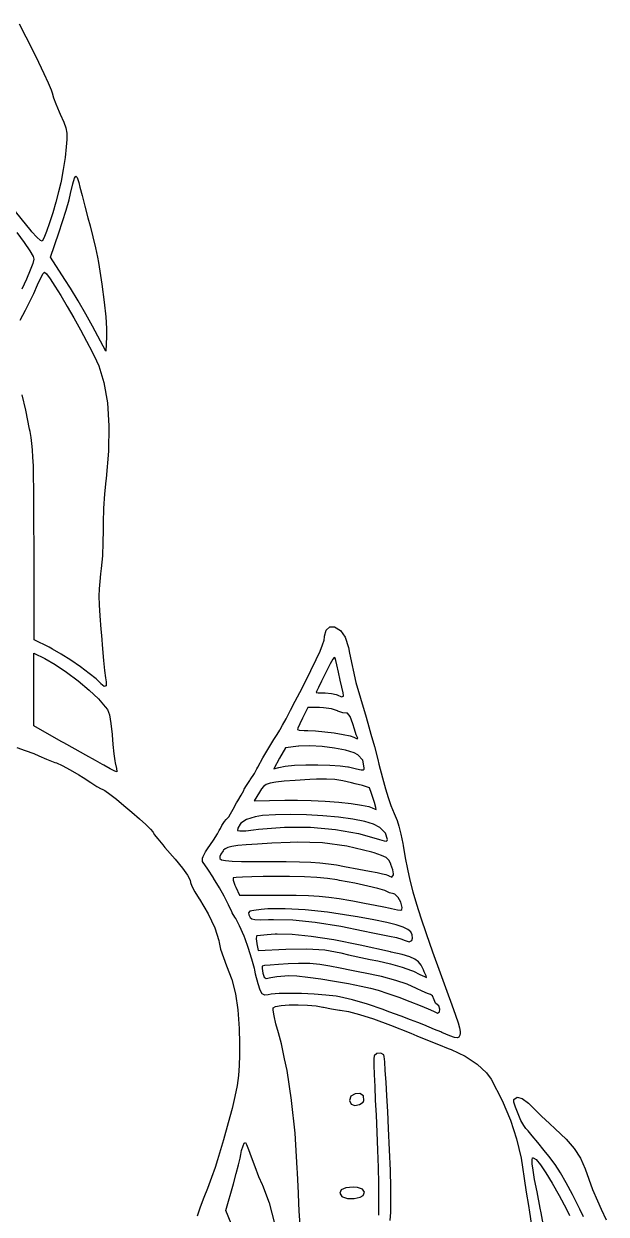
# Model space of a CAD drawing. Header units: inches. Extents: x -2.16 to 7.19, y -6.87 to -1.22.
# Drawn here: x -0.14 to 0.556, y -3.416 to -1.995 of the extents above; entities that cross this region are included whole.
import ezdxf

# ---------------------------------------------------------------- set-up
doc = ezdxf.new("R2010")
doc.units = ezdxf.units.IN
doc.header["$MEASUREMENT"] = 0
doc.layers.add('Front', color=13, linetype='CONTINUOUS', true_color=0xc83434)

msp = doc.modelspace()

# ---------------------------------------------------------------- linework, layer by layer
at = {"layer": 'Front', "linetype": 'CONTINUOUS'}
for p, q in [((-0.145, -1.9952), (-0.137, -2.0108)), ((-0.137, -2.0108), (-0.1293, -2.0263)), ((-0.1293, -2.0263), (-0.122, -2.0411)), ((-0.122, -2.0411), (-0.1157, -2.0544)), ((-0.1157, -2.0544), (-0.1105, -2.0655)), ((-0.1105, -2.0655), (-0.107, -2.0738)), ((-0.107, -2.0738), (-0.1053, -2.0786)), ((-0.1053, -2.0786), (-0.1052, -2.0791)), ((-0.1052, -2.0791), (-0.1042, -2.0835)), ((-0.1042, -2.0835), (-0.1015, -2.0909)), ((-0.1015, -2.0909), (-0.0975, -2.1001)), ((-0.0975, -2.1001), (-0.0962, -2.1029)), ((-0.0962, -2.1029), (-0.0918, -2.1125)), ((-0.0918, -2.1125), (-0.0892, -2.1195)), ((-0.0892, -2.1195), (-0.0881, -2.1258)), ((-0.0881, -2.1258), (-0.0882, -2.1334)), ((-0.0889, -2.1422), (-0.0903, -2.1547)), ((-0.0882, -2.1334), (-0.0889, -2.1422)), ((-0.0903, -2.1547), (-0.0926, -2.1692)), ((-0.0926, -2.1692), (-0.0951, -2.183)), ((-0.0955, -2.1851), (-0.0981, -2.1959)), ((-0.0951, -2.183), (-0.0955, -2.1851)), ((-0.0837, -2.1979), (-0.0811, -2.1863)), ((-0.0811, -2.1863), (-0.0792, -2.1794)), ((-0.0792, -2.1794), (-0.0775, -2.177)), ((-0.0775, -2.177), (-0.0759, -2.1788)), ((-0.0759, -2.1788), (-0.074, -2.1848)), ((-0.074, -2.1848), (-0.0725, -2.1903)), ((-0.0981, -2.1959), (-0.1014, -2.2082)), ((-0.0856, -2.2054), (-0.0837, -2.1979)), ((-0.0725, -2.1903), (-0.07, -2.2001)), ((-0.07, -2.2001), (-0.0666, -2.2129)), ((-0.1309, -2.2422), (-0.1547, -2.2127)), ((-0.1014, -2.2082), (-0.1051, -2.2208)), ((-0.089, -2.2176), (-0.0856, -2.2054)), ((-0.0666, -2.2129), (-0.0629, -2.2268)), ((-0.1051, -2.2208), (-0.1089, -2.2329)), ((-0.0976, -2.2446), (-0.0932, -2.2313)), ((-0.0932, -2.2313), (-0.089, -2.2176)), ((-0.0629, -2.2268), (-0.0603, -2.2365)), ((-0.1478, -2.2445), (-0.139, -2.2564)), ((-0.1299, -2.2434), (-0.1309, -2.2422)), ((-0.1242, -2.2498), (-0.1299, -2.2434)), ((-0.1125, -2.2432), (-0.1155, -2.2509)), ((-0.1089, -2.2329), (-0.1125, -2.2432)), ((-0.1077, -2.2738), (-0.0976, -2.2446)), ((-0.0603, -2.2365), (-0.057, -2.2496)), ((-0.139, -2.2564), (-0.1325, -2.2661)), ((-0.1198, -2.2539), (-0.1242, -2.2498)), ((-0.1175, -2.2547), (-0.1198, -2.2539)), ((-0.1155, -2.2509), (-0.1175, -2.2547)), ((-0.1175, -2.2547), (-0.1175, -2.2547)), ((-0.057, -2.2496), (-0.0539, -2.2627)), ((-0.1325, -2.2661), (-0.1286, -2.273)), ((-0.1286, -2.273), (-0.1277, -2.276)), ((-0.0905, -2.3003), (-0.1077, -2.2738)), ((-0.0539, -2.2627), (-0.0514, -2.2739)), ((-0.0514, -2.2739), (-0.0503, -2.2803)), ((-0.1288, -2.2812), (-0.1319, -2.2894)), ((-0.1277, -2.276), (-0.1288, -2.2812)), ((-0.0503, -2.2803), (-0.0464, -2.3062)), ((-0.1364, -2.3), (-0.1419, -2.3119)), ((-0.1319, -2.2894), (-0.1364, -2.3)), ((-0.1232, -2.3069), (-0.1192, -2.2986)), ((-0.1192, -2.2986), (-0.1163, -2.2932)), ((-0.1163, -2.2932), (-0.115, -2.2915)), ((-0.115, -2.2915), (-0.1126, -2.2936)), ((-0.1126, -2.2936), (-0.1083, -2.2995)), ((-0.1083, -2.2995), (-0.1025, -2.3084)), ((-0.084, -2.3106), (-0.0905, -2.3003)), ((-0.1278, -2.3172), (-0.1232, -2.3069)), ((-0.1025, -2.3084), (-0.0955, -2.3196)), ((-0.0747, -2.326), (-0.084, -2.3106)), ((-0.0464, -2.3062), (-0.0435, -2.3276)), ((-0.1374, -2.3372), (-0.1311, -2.3245)), ((-0.1311, -2.3245), (-0.1278, -2.3172)), ((-0.0955, -2.3196), (-0.0879, -2.3325)), ((-0.0654, -2.3419), (-0.0747, -2.326)), ((-0.0435, -2.3276), (-0.0417, -2.345)), ((-0.1438, -2.349), (-0.1374, -2.3372)), ((-0.0879, -2.3325), (-0.0799, -2.3463)), ((-0.0574, -2.3563), (-0.0654, -2.3419)), ((-0.0417, -2.345), (-0.0408, -2.3588)), ((-0.0799, -2.3463), (-0.072, -2.3605)), ((-0.0415, -2.3859), (-0.0574, -2.3563)), ((-0.0408, -2.3588), (-0.0408, -2.3688)), ((-0.072, -2.3605), (-0.0645, -2.3742)), ((-0.0408, -2.3688), (-0.0415, -2.3859)), ((-0.0645, -2.3742), (-0.058, -2.3869)), ((-0.058, -2.3869), (-0.0527, -2.3977)), ((-0.0527, -2.3977), (-0.0501, -2.4035)), ((-0.0501, -2.4035), (-0.0438, -2.4236)), ((-0.0438, -2.4236), (-0.0397, -2.4475)), ((-0.1371, -2.4565), (-0.1414, -2.4381)), ((-0.1327, -2.479), (-0.1371, -2.4565)), ((-0.0397, -2.4475), (-0.0379, -2.475)), ((-0.1322, -2.482), (-0.1327, -2.479)), ((-0.131, -2.4891), (-0.1322, -2.482)), ((-0.0379, -2.475), (-0.0383, -2.5053)), ((-0.13, -2.4962), (-0.131, -2.4891)), ((-0.1293, -2.5038), (-0.13, -2.4962)), ((-0.1287, -2.5126), (-0.1293, -2.5038)), ((-0.1282, -2.523), (-0.1287, -2.5126)), ((-0.0383, -2.5053), (-0.0412, -2.5381)), ((-0.1279, -2.5356), (-0.1282, -2.523)), ((-0.1277, -2.5509), (-0.1279, -2.5356)), ((-0.0415, -2.5409), (-0.0431, -2.5565)), ((-0.0412, -2.5381), (-0.0415, -2.5409)), ((-0.1275, -2.5696), (-0.1277, -2.5509)), ((-0.0431, -2.5565), (-0.0442, -2.5739)), ((-0.1275, -2.5922), (-0.1275, -2.5696)), ((-0.0442, -2.5739), (-0.0448, -2.5905)), ((-0.1274, -2.6192), (-0.1275, -2.5922)), ((-0.0448, -2.5996), (-0.045, -2.6143)), ((-0.0448, -2.5905), (-0.0448, -2.5996)), ((-0.045, -2.6143), (-0.0457, -2.6304)), ((-0.1274, -2.7306), (-0.1274, -2.6192)), ((-0.0457, -2.6304), (-0.047, -2.6454)), ((-0.0478, -2.6519), (-0.0489, -2.6611)), ((-0.047, -2.6454), (-0.0478, -2.6519)), ((-0.0496, -2.6696), (-0.0498, -2.6785)), ((-0.0489, -2.6611), (-0.0496, -2.6696)), ((-0.0498, -2.6785), (-0.0496, -2.6889)), ((-0.0496, -2.6889), (-0.0488, -2.7018)), ((-0.0488, -2.7018), (-0.0476, -2.7181)), ((-0.0476, -2.7181), (-0.0469, -2.7256)), ((-0.0469, -2.7256), (-0.0456, -2.7412)), ((0.2191, -2.731), (0.2197, -2.7269)), ((0.2197, -2.7269), (0.2198, -2.7264)), ((0.2198, -2.7264), (0.2215, -2.7193)), ((0.2215, -2.7193), (0.2259, -2.7153)), ((0.2259, -2.7153), (0.2317, -2.7151)), ((0.2317, -2.7151), (0.2389, -2.7194)), ((0.2389, -2.7194), (0.2443, -2.7275)), ((0.2443, -2.7275), (0.2483, -2.7397)), ((-0.1094, -2.7395), (-0.1274, -2.7306)), ((-0.1053, -2.7417), (-0.1094, -2.7395)), ((-0.095, -2.7477), (-0.1053, -2.7417)), ((-0.0456, -2.7412), (-0.0442, -2.7554)), ((0.2144, -2.7442), (0.2174, -2.7366)), ((0.2174, -2.7366), (0.2191, -2.731)), ((0.2483, -2.7397), (0.2497, -2.7465)), ((-0.1277, -2.79), (-0.1277, -2.7465)), ((-0.1277, -2.7465), (-0.1146, -2.753)), ((-0.1146, -2.753), (-0.1022, -2.7601)), ((-0.0836, -2.7551), (-0.095, -2.7477)), ((-0.072, -2.763), (-0.0836, -2.7551)), ((-0.0442, -2.7554), (-0.043, -2.7672)), ((0.2035, -2.7673), (0.2098, -2.7543)), ((0.2098, -2.7543), (0.2144, -2.7442)), ((0.2295, -2.7539), (0.2264, -2.7595)), ((0.2314, -2.7517), (0.2295, -2.7539)), ((0.2325, -2.7524), (0.2314, -2.7517)), ((0.2334, -2.7554), (0.2325, -2.7524)), ((0.2344, -2.7606), (0.2334, -2.7554)), ((0.2497, -2.7465), (0.2572, -2.7815)), ((-0.1022, -2.7601), (-0.0885, -2.7693)), ((-0.0885, -2.7693), (-0.0747, -2.7798)), ((-0.0616, -2.7707), (-0.072, -2.763)), ((-0.0532, -2.7774), (-0.0616, -2.7707)), ((-0.043, -2.7672), (-0.042, -2.776)), ((0.1952, -2.7837), (0.2035, -2.7673)), ((0.2208, -2.7704), (0.2162, -2.7799)), ((0.2216, -2.7689), (0.2208, -2.7704)), ((0.2264, -2.7595), (0.2216, -2.7689)), ((0.2363, -2.7694), (0.2344, -2.7606)), ((0.2385, -2.779), (0.2363, -2.7694)), ((-0.0747, -2.7798), (-0.0617, -2.7907)), ((-0.0481, -2.7824), (-0.0532, -2.7774)), ((-0.0475, -2.783), (-0.0481, -2.7824)), ((-0.0435, -2.7862), (-0.0475, -2.783)), ((-0.041, -2.7855), (-0.0435, -2.7862)), ((-0.042, -2.776), (-0.0413, -2.7807)), ((-0.0413, -2.7807), (-0.0412, -2.7809)), ((-0.0412, -2.7809), (-0.041, -2.7855)), ((0.1902, -2.7934), (0.1952, -2.7837)), ((0.2162, -2.7799), (0.2125, -2.7875)), ((0.2404, -2.7873), (0.2385, -2.779)), ((0.2572, -2.7815), (0.2681, -2.8192)), ((-0.1277, -2.8335), (-0.1277, -2.79)), ((-0.0617, -2.7907), (-0.0505, -2.8012)), ((0.1847, -2.804), (0.1902, -2.7934)), ((0.2102, -2.7923), (0.2098, -2.7934)), ((0.2098, -2.7934), (0.212, -2.7938)), ((0.2125, -2.7875), (0.2102, -2.7923)), ((0.212, -2.7938), (0.2176, -2.7941)), ((0.2176, -2.7941), (0.2204, -2.7941)), ((0.2204, -2.7941), (0.2279, -2.7947)), ((0.2279, -2.7947), (0.2337, -2.796)), ((0.2337, -2.796), (0.2348, -2.7965)), ((0.2348, -2.7965), (0.2398, -2.7989)), ((0.2398, -2.7989), (0.2422, -2.7978)), ((0.2418, -2.7939), (0.2404, -2.7873)), ((0.2423, -2.7972), (0.2418, -2.7939)), ((0.2422, -2.7978), (0.2423, -2.7972)), ((-0.0505, -2.8012), (-0.0422, -2.8105)), ((-0.0422, -2.8105), (-0.0397, -2.814)), ((-0.0397, -2.814), (-0.0374, -2.8202)), ((0.1792, -2.8147), (0.1847, -2.804)), ((0.1998, -2.8115), (0.1935, -2.824)), ((0.2137, -2.8115), (0.1998, -2.8115)), ((0.2186, -2.8118), (0.2137, -2.8115)), ((0.228, -2.8132), (0.2186, -2.8118)), ((0.2351, -2.8155), (0.228, -2.8132)), ((-0.0374, -2.8202), (-0.0355, -2.8305)), ((0.1696, -2.8326), (0.1738, -2.825)), ((0.1738, -2.825), (0.1792, -2.8147)), ((0.1935, -2.824), (0.1901, -2.831)), ((0.2356, -2.8157), (0.2351, -2.8155)), ((0.2417, -2.8179), (0.2356, -2.8157)), ((0.2459, -2.8182), (0.2417, -2.8179)), ((0.2473, -2.8183), (0.2459, -2.8182)), ((0.2502, -2.8222), (0.2473, -2.8183)), ((0.2536, -2.8311), (0.2502, -2.8222)), ((0.2681, -2.8192), (0.2685, -2.8203)), ((0.2685, -2.8203), (0.2714, -2.83)), ((-0.095, -2.8519), (-0.1277, -2.8335)), ((-0.0355, -2.8305), (-0.0342, -2.8438)), ((0.163, -2.8438), (0.1662, -2.8385)), ((0.1662, -2.8385), (0.1667, -2.8377)), ((0.1667, -2.8377), (0.1696, -2.8326)), ((0.1878, -2.8361), (0.1873, -2.8377)), ((0.1873, -2.8377), (0.1895, -2.8385)), ((0.1901, -2.831), (0.1878, -2.8361)), ((0.1895, -2.8385), (0.1952, -2.839)), ((0.1952, -2.839), (0.1996, -2.839)), ((0.1996, -2.839), (0.2089, -2.8394)), ((0.2089, -2.8394), (0.2199, -2.8404)), ((0.2199, -2.8404), (0.2314, -2.8418)), ((0.2314, -2.8418), (0.242, -2.8435)), ((0.2556, -2.8375), (0.2536, -2.8311)), ((0.2577, -2.8439), (0.2556, -2.8375)), ((0.2714, -2.83), (0.2752, -2.8431)), ((-0.0918, -2.8537), (-0.095, -2.8519)), ((-0.0784, -2.8612), (-0.0918, -2.8537)), ((-0.0342, -2.8438), (-0.0342, -2.844)), ((-0.0342, -2.844), (-0.0332, -2.8558)), ((-0.0332, -2.8558), (-0.032, -2.8668)), ((0.153, -2.8596), (0.1593, -2.8495)), ((0.1593, -2.8495), (0.163, -2.8438)), ((0.1593, -2.8495), (0.1593, -2.8495)), ((0.242, -2.8435), (0.2503, -2.8452)), ((0.2503, -2.8452), (0.2547, -2.8467)), ((0.2547, -2.8467), (0.2588, -2.8488)), ((0.259, -2.8472), (0.2577, -2.8439)), ((0.2588, -2.8488), (0.2594, -2.8481)), ((0.2594, -2.8481), (0.259, -2.8472)), ((0.2752, -2.8431), (0.2793, -2.8582)), ((-0.1481, -2.8591), (-0.1378, -2.8627)), ((-0.1378, -2.8627), (-0.1278, -2.8665)), ((-0.1278, -2.8665), (-0.1218, -2.8691)), ((-0.1218, -2.8691), (-0.1124, -2.8732)), ((-0.0654, -2.8685), (-0.0784, -2.8612)), ((-0.054, -2.8749), (-0.0654, -2.8685)), ((-0.032, -2.8668), (-0.0307, -2.8753)), ((0.1461, -2.8716), (0.153, -2.8596)), ((0.1729, -2.8594), (0.1659, -2.8721)), ((0.1886, -2.8577), (0.1729, -2.8594)), ((0.1892, -2.8576), (0.1886, -2.8577)), ((0.202, -2.8572), (0.1892, -2.8576)), ((0.2167, -2.858), (0.202, -2.8572)), ((0.2316, -2.8598), (0.2167, -2.858)), ((0.2449, -2.8625), (0.2316, -2.8598)), ((0.255, -2.8657), (0.2449, -2.8625)), ((0.2594, -2.8681), (0.255, -2.8657)), ((0.2653, -2.8744), (0.2594, -2.8681)), ((0.2793, -2.8582), (0.2834, -2.8736)), ((-0.1124, -2.8732), (-0.1024, -2.8771)), ((-0.1024, -2.8771), (-0.1007, -2.8777)), ((-0.1007, -2.8777), (-0.0938, -2.8807)), ((-0.0938, -2.8807), (-0.0844, -2.8858)), ((-0.0457, -2.8795), (-0.054, -2.8749)), ((-0.044, -2.8804), (-0.0457, -2.8795)), ((-0.0364, -2.8846), (-0.044, -2.8804)), ((-0.0309, -2.8874), (-0.0364, -2.8846)), ((-0.0307, -2.8753), (-0.0303, -2.8777)), ((-0.0303, -2.8777), (-0.029, -2.8841)), ((-0.029, -2.8841), (-0.0285, -2.8878)), ((0.1359, -2.8903), (0.139, -2.8848)), ((0.139, -2.8848), (0.1402, -2.8828)), ((0.1402, -2.8828), (0.1461, -2.8716)), ((0.1402, -2.8828), (0.1402, -2.8828)), ((0.1659, -2.8721), (0.159, -2.8848)), ((0.159, -2.8848), (0.165, -2.8829)), ((0.165, -2.8829), (0.1726, -2.8815)), ((0.1726, -2.8815), (0.1839, -2.8804)), ((0.1839, -2.8804), (0.1974, -2.8798)), ((0.1974, -2.8798), (0.2119, -2.8797)), ((0.2119, -2.8797), (0.226, -2.8801)), ((0.226, -2.8801), (0.2383, -2.8809)), ((0.2383, -2.8809), (0.2475, -2.8822)), ((0.2475, -2.8822), (0.2485, -2.8824)), ((0.2485, -2.8824), (0.2579, -2.8847)), ((0.2579, -2.8847), (0.2635, -2.8859)), ((0.2672, -2.8834), (0.2653, -2.8744)), ((0.2663, -2.886), (0.2671, -2.8851)), ((0.2671, -2.8851), (0.2672, -2.8834)), ((0.2834, -2.8736), (0.2848, -2.879)), ((0.2848, -2.879), (0.2891, -2.8956)), ((-0.0844, -2.8858), (-0.074, -2.8919)), ((-0.074, -2.8919), (-0.0688, -2.8952)), ((-0.0688, -2.8952), (-0.0597, -2.901)), ((-0.0286, -2.8882), (-0.0309, -2.8874)), ((-0.0285, -2.8878), (-0.0286, -2.8882)), ((0.1264, -2.9046), (0.1304, -2.8985)), ((0.1304, -2.8985), (0.1309, -2.8978)), ((0.1309, -2.8978), (0.1359, -2.8903)), ((0.1847, -2.8986), (0.1714, -2.8994)), ((0.2023, -2.8976), (0.1847, -2.8986)), ((0.21, -2.8972), (0.2023, -2.8976)), ((0.2222, -2.897), (0.21, -2.8972)), ((0.2321, -2.8975), (0.2222, -2.897)), ((0.2414, -2.8989), (0.2321, -2.8975)), ((0.2521, -2.9013), (0.2414, -2.8989)), ((0.2635, -2.8859), (0.2663, -2.886)), ((0.2891, -2.8956), (0.2926, -2.9085)), ((-0.0597, -2.901), (-0.0522, -2.9056)), ((-0.0522, -2.9056), (-0.0472, -2.9085)), ((-0.0472, -2.9085), (-0.0458, -2.9091)), ((-0.0458, -2.9091), (-0.0427, -2.9106)), ((-0.0427, -2.9106), (-0.0368, -2.9148)), ((0.1201, -2.916), (0.1231, -2.9104)), ((0.1231, -2.9104), (0.1238, -2.909)), ((0.1238, -2.909), (0.1264, -2.9046)), ((0.1419, -2.9124), (0.1356, -2.9228)), ((0.1443, -2.9086), (0.1419, -2.9124)), ((0.1468, -2.9056), (0.1443, -2.9086)), ((0.1501, -2.9033), (0.1468, -2.9056)), ((0.1548, -2.9016), (0.1501, -2.9033)), ((0.1617, -2.9004), (0.1548, -2.9016)), ((0.1714, -2.8994), (0.1617, -2.9004)), ((0.2562, -2.9024), (0.2521, -2.9013)), ((0.2649, -2.9047), (0.2562, -2.9024)), ((0.271, -2.9064), (0.2649, -2.9047)), ((0.2733, -2.9072), (0.271, -2.9064)), ((0.2737, -2.9084), (0.2733, -2.9072)), ((0.2754, -2.9131), (0.2737, -2.9084)), ((0.2778, -2.9202), (0.2754, -2.9131)), ((0.2926, -2.9085), (0.2959, -2.919)), ((-0.0368, -2.9148), (-0.029, -2.921)), ((-0.029, -2.921), (-0.0199, -2.9284)), ((0.1104, -2.9327), (0.1145, -2.9254)), ((0.1145, -2.9254), (0.1161, -2.9228)), ((0.1161, -2.9228), (0.1201, -2.916)), ((0.1356, -2.9228), (0.1722, -2.922)), ((0.1722, -2.922), (0.1874, -2.9219)), ((0.1874, -2.9219), (0.2038, -2.9224)), ((0.2038, -2.9224), (0.2206, -2.9233)), ((0.2206, -2.9233), (0.2368, -2.9246)), ((0.2368, -2.9246), (0.2515, -2.9262)), ((0.2515, -2.9262), (0.2638, -2.928)), ((0.2794, -2.925), (0.2778, -2.9202)), ((0.2811, -2.9307), (0.2794, -2.925)), ((0.2959, -2.919), (0.2991, -2.9284)), ((-0.0199, -2.9284), (-0.0105, -2.9364)), ((-0.0105, -2.9364), (-0.0015, -2.9442)), ((0.1023, -2.9453), (0.1055, -2.9418)), ((0.1055, -2.9418), (0.1075, -2.9382)), ((0.1075, -2.9382), (0.1104, -2.9327)), ((0.137, -2.9418), (0.1265, -2.945)), ((0.1458, -2.9405), (0.137, -2.9418)), ((0.161, -2.9394), (0.1458, -2.9405)), ((0.1788, -2.9391), (0.161, -2.9394)), ((0.198, -2.9396), (0.1788, -2.9391)), ((0.2176, -2.9407), (0.198, -2.9396)), ((0.2365, -2.9425), (0.2176, -2.9407)), ((0.2638, -2.928), (0.2727, -2.9298)), ((0.2727, -2.9298), (0.2767, -2.9313)), ((0.2767, -2.9313), (0.2804, -2.933)), ((0.2804, -2.933), (0.2815, -2.9331)), ((0.2815, -2.9331), (0.2811, -2.9307)), ((0.2991, -2.9284), (0.3029, -2.938)), ((0.3029, -2.938), (0.3065, -2.9464)), ((-0.0015, -2.9442), (0.0062, -2.9512)), ((0.0062, -2.9512), (0.0119, -2.9567)), ((0.094, -2.9583), (0.0953, -2.956)), ((0.0953, -2.956), (0.097, -2.9524)), ((0.097, -2.9524), (0.1001, -2.9474)), ((0.1001, -2.9474), (0.1023, -2.9453)), ((0.1161, -2.9554), (0.1157, -2.9583)), ((0.1189, -2.9507), (0.1161, -2.9554)), ((0.1198, -2.9496), (0.1189, -2.9507)), ((0.1265, -2.945), (0.1198, -2.9496)), ((0.1408, -2.9569), (0.1719, -2.9545)), ((0.1719, -2.9545), (0.203, -2.9545)), ((0.203, -2.9545), (0.2329, -2.957)), ((0.2537, -2.9447), (0.2365, -2.9425)), ((0.268, -2.9475), (0.2537, -2.9447)), ((0.2784, -2.9507), (0.268, -2.9475)), ((0.2859, -2.9548), (0.2784, -2.9507)), ((0.2924, -2.9616), (0.2859, -2.9548)), ((0.3065, -2.9464), (0.3086, -2.953)), ((0.3086, -2.953), (0.311, -2.9627)), ((0.0119, -2.9567), (0.0146, -2.96)), ((0.0146, -2.96), (0.0148, -2.9604)), ((0.0148, -2.9604), (0.0163, -2.963)), ((0.0163, -2.963), (0.0205, -2.9683)), ((0.0205, -2.9683), (0.0264, -2.9754)), ((0.08, -2.98), (0.087, -2.9697)), ((0.087, -2.9697), (0.0919, -2.9622)), ((0.0919, -2.9622), (0.094, -2.9583)), ((0.1157, -2.9583), (0.1157, -2.9584)), ((0.1157, -2.9584), (0.1187, -2.9587)), ((0.1187, -2.9587), (0.1255, -2.9585)), ((0.1255, -2.9585), (0.1348, -2.9576)), ((0.1348, -2.9576), (0.1408, -2.9569)), ((0.2329, -2.957), (0.2603, -2.9619)), ((0.2603, -2.9619), (0.276, -2.9662)), ((0.276, -2.9662), (0.2854, -2.9692)), ((0.2854, -2.9692), (0.2909, -2.9708)), ((0.2948, -2.9692), (0.2924, -2.9616)), ((0.2937, -2.9711), (0.2947, -2.9703)), ((0.2947, -2.9703), (0.2948, -2.9692)), ((0.311, -2.9627), (0.3132, -2.9737)), ((0.0264, -2.9754), (0.0291, -2.9784)), ((0.0291, -2.9784), (0.0413, -2.9924)), ((0.0746, -2.9895), (0.0775, -2.9838)), ((0.0775, -2.9838), (0.08, -2.98)), ((0.0985, -2.9825), (0.096, -2.9864)), ((0.0991, -2.9817), (0.0985, -2.9825)), ((0.101, -2.98), (0.0991, -2.9817)), ((0.1042, -2.9785), (0.101, -2.98)), ((0.1091, -2.9773), (0.1042, -2.9785)), ((0.1162, -2.9763), (0.1091, -2.9773)), ((0.1262, -2.9754), (0.1162, -2.9763)), ((0.1395, -2.9745), (0.1262, -2.9754)), ((0.1568, -2.9736), (0.1395, -2.9745)), ((0.1785, -2.9725), (0.1568, -2.9736)), ((0.1869, -2.9723), (0.1785, -2.9725)), ((0.2174, -2.973), (0.1869, -2.9723)), ((0.2465, -2.9769), (0.2174, -2.973)), ((0.2764, -2.9843), (0.2465, -2.9769)), ((0.279, -2.9851), (0.2764, -2.9843)), ((0.2909, -2.9708), (0.2937, -2.9711)), ((0.3132, -2.9737), (0.3136, -2.9764)), ((0.3136, -2.9764), (0.3161, -2.9908)), ((0.0413, -2.9924), (0.0502, -3.0033)), ((0.0738, -2.9912), (0.0746, -2.9895)), ((0.0738, -2.9953), (0.0738, -2.9912)), ((0.0801, -3.0044), (0.0738, -2.9953)), ((0.096, -2.9864), (0.0946, -2.9895)), ((0.0946, -2.9895), (0.0947, -2.9917)), ((0.0947, -2.9917), (0.0968, -2.9933)), ((0.0968, -2.9933), (0.1015, -2.9943)), ((0.1015, -2.9943), (0.1092, -2.9949)), ((0.1092, -2.9949), (0.1205, -2.9952)), ((0.1205, -2.9952), (0.1358, -2.9953)), ((0.1358, -2.9953), (0.1535, -2.9953)), ((0.1535, -2.9953), (0.1738, -2.9954)), ((0.1738, -2.9954), (0.19, -2.9957)), ((0.19, -2.9957), (0.2032, -2.9961)), ((0.2032, -2.9961), (0.2143, -2.9968)), ((0.2143, -2.9968), (0.2243, -2.9979)), ((0.2243, -2.9979), (0.2342, -2.9994)), ((0.2879, -2.988), (0.279, -2.9851)), ((0.2933, -2.9907), (0.2879, -2.988)), ((0.2966, -2.9938), (0.2933, -2.9907)), ((0.2988, -2.9982), (0.2966, -2.9938)), ((0.2991, -2.9988), (0.2988, -2.9982)), ((0.3013, -3.0054), (0.2991, -2.9988)), ((0.3161, -2.9908), (0.3187, -3.0044)), ((0.0502, -3.0033), (0.056, -3.0115)), ((0.056, -3.0115), (0.0591, -3.0174)), ((0.0869, -3.0148), (0.0801, -3.0044)), ((0.2342, -2.9994), (0.2435, -3.0011)), ((0.2435, -3.0011), (0.2607, -3.0043)), ((0.2607, -3.0043), (0.2735, -3.0068)), ((0.2735, -3.0068), (0.2828, -3.0086)), ((0.2828, -3.0086), (0.289, -3.0099)), ((0.289, -3.0099), (0.2929, -3.0108)), ((0.2929, -3.0108), (0.2951, -3.0116)), ((0.2951, -3.0116), (0.2962, -3.0122)), ((0.2962, -3.0122), (0.2965, -3.0125)), ((0.2965, -3.0125), (0.3001, -3.014)), ((0.3001, -3.014), (0.3022, -3.0112)), ((0.3023, -3.0102), (0.3013, -3.0054)), ((0.3022, -3.0112), (0.3023, -3.0102)), ((0.3187, -3.0044), (0.3217, -3.0177)), ((0.0591, -3.0174), (0.0597, -3.0203)), ((0.0597, -3.0203), (0.0611, -3.0248)), ((0.0611, -3.0248), (0.0647, -3.0317)), ((0.0872, -3.0154), (0.0869, -3.0148)), ((0.0941, -3.0266), (0.0872, -3.0154)), ((0.0998, -3.0367), (0.0941, -3.0266)), ((0.1108, -3.0148), (0.1106, -3.0148)), ((0.1106, -3.0148), (0.1107, -3.0177)), ((0.1107, -3.0177), (0.1127, -3.0234)), ((0.1143, -3.0143), (0.1108, -3.0148)), ((0.1127, -3.0234), (0.1138, -3.0258)), ((0.1138, -3.0258), (0.1183, -3.0354)), ((0.1219, -3.0139), (0.1143, -3.0143)), ((0.1328, -3.0136), (0.1219, -3.0139)), ((0.1463, -3.0133), (0.1328, -3.0136)), ((0.1615, -3.0132), (0.1463, -3.0133)), ((0.1779, -3.0132), (0.1615, -3.0132)), ((0.1959, -3.0135), (0.1779, -3.0132)), ((0.2107, -3.0143), (0.1959, -3.0135)), ((0.2233, -3.0155), (0.2107, -3.0143)), ((0.2348, -3.0173), (0.2233, -3.0155)), ((0.2376, -3.0178), (0.2348, -3.0173)), ((0.2558, -3.0213), (0.2376, -3.0178)), ((0.2713, -3.0246), (0.2558, -3.0213)), ((0.2835, -3.0276), (0.2713, -3.0246)), ((0.3217, -3.0177), (0.3253, -3.0314)), ((0.0647, -3.0317), (0.0698, -3.0398)), ((0.0698, -3.0398), (0.0702, -3.0403)), ((0.0702, -3.0403), (0.0808, -3.0576)), ((0.1035, -3.044), (0.0998, -3.0367)), ((0.1183, -3.0354), (0.1672, -3.0354)), ((0.1672, -3.0354), (0.1857, -3.0355)), ((0.1857, -3.0355), (0.2005, -3.0358)), ((0.2005, -3.0358), (0.2132, -3.0365)), ((0.2132, -3.0365), (0.2249, -3.0377)), ((0.2249, -3.0377), (0.2371, -3.0394)), ((0.2371, -3.0394), (0.2512, -3.0419)), ((0.2919, -3.03), (0.2835, -3.0276)), ((0.2959, -3.0319), (0.2919, -3.03)), ((0.2973, -3.0328), (0.2959, -3.0319)), ((0.3024, -3.034), (0.2973, -3.0328)), ((0.3039, -3.0344), (0.3024, -3.034)), ((0.3078, -3.0381), (0.3039, -3.0344)), ((0.311, -3.044), (0.3078, -3.0381)), ((0.3253, -3.0314), (0.3295, -3.0462)), ((0.1048, -3.0471), (0.1035, -3.044)), ((0.1089, -3.0554), (0.1048, -3.0471)), ((0.1095, -3.0564), (0.1089, -3.0554)), ((0.1306, -3.0548), (0.1289, -3.0564)), ((0.1353, -3.0537), (0.1306, -3.0548)), ((0.1441, -3.0526), (0.1353, -3.0537)), ((0.1518, -3.052), (0.1441, -3.0526)), ((0.1725, -3.0518), (0.1518, -3.052)), ((0.1966, -3.053), (0.1725, -3.0518)), ((0.2231, -3.0558), (0.1966, -3.053)), ((0.2512, -3.0419), (0.2535, -3.0423)), ((0.2535, -3.0423), (0.2674, -3.0449)), ((0.2674, -3.0449), (0.2801, -3.0473)), ((0.2801, -3.0473), (0.2907, -3.0494)), ((0.2907, -3.0494), (0.298, -3.0509)), ((0.298, -3.0509), (0.2998, -3.0514)), ((0.2998, -3.0514), (0.3071, -3.0531)), ((0.3071, -3.0531), (0.3108, -3.0535)), ((0.3108, -3.0535), (0.3121, -3.0526)), ((0.3123, -3.0504), (0.311, -3.044)), ((0.3121, -3.0526), (0.3123, -3.0504)), ((0.3295, -3.0462), (0.3347, -3.0626)), ((0.0808, -3.0576), (0.0887, -3.0744)), ((0.1127, -3.0619), (0.1095, -3.0564)), ((0.1136, -3.0632), (0.1127, -3.0619)), ((0.1183, -3.0722), (0.1136, -3.0632)), ((0.1289, -3.0564), (0.1293, -3.0591)), ((0.1293, -3.0591), (0.1296, -3.0599)), ((0.1296, -3.0599), (0.1307, -3.0622)), ((0.1307, -3.0622), (0.1327, -3.0638)), ((0.1327, -3.0638), (0.1364, -3.0646)), ((0.1364, -3.0646), (0.1428, -3.0648)), ((0.1428, -3.0648), (0.1528, -3.0646)), ((0.1528, -3.0646), (0.1588, -3.0645)), ((0.1588, -3.0645), (0.1818, -3.0649)), ((0.1818, -3.0649), (0.2085, -3.0676)), ((0.2085, -3.0676), (0.2392, -3.0725)), ((0.251, -3.0601), (0.2231, -3.0558)), ((0.2593, -3.0615), (0.251, -3.0601)), ((0.2788, -3.065), (0.2593, -3.0615)), ((0.294, -3.0681), (0.2788, -3.065)), ((0.3055, -3.0709), (0.294, -3.0681)), ((0.3347, -3.0626), (0.341, -3.0813)), ((0.0887, -3.0744), (0.0933, -3.0896)), ((0.1235, -3.0844), (0.1183, -3.0722)), ((0.1434, -3.0835), (0.139, -3.0842)), ((0.1511, -3.0827), (0.1434, -3.0835)), ((0.1609, -3.082), (0.1511, -3.0827)), ((0.1632, -3.0819), (0.1609, -3.082)), ((0.1812, -3.0824), (0.1632, -3.0819)), ((0.2037, -3.0848), (0.1812, -3.0824)), ((0.2392, -3.0725), (0.266, -3.0779)), ((0.266, -3.0779), (0.2774, -3.0804)), ((0.2774, -3.0804), (0.2892, -3.0828)), ((0.2892, -3.0828), (0.2973, -3.0844)), ((0.3138, -3.0736), (0.3055, -3.0709)), ((0.3194, -3.0763), (0.3138, -3.0736)), ((0.3227, -3.0794), (0.3194, -3.0763)), ((0.3243, -3.0829), (0.3227, -3.0794)), ((0.3248, -3.087), (0.3243, -3.0829)), ((0.341, -3.0813), (0.3486, -3.103)), ((0.0933, -3.0896), (0.0938, -3.0922)), ((0.0938, -3.0922), (0.0956, -3.1)), ((0.1247, -3.0875), (0.1235, -3.0844)), ((0.1286, -3.0981), (0.1247, -3.0875)), ((0.133, -3.112), (0.1286, -3.0981)), ((0.1385, -3.0844), (0.1381, -3.0875)), ((0.1381, -3.0875), (0.1387, -3.0933)), ((0.139, -3.0842), (0.1385, -3.0844)), ((0.1387, -3.0933), (0.1388, -3.0937)), ((0.1388, -3.0937), (0.1404, -3.1016)), ((0.2308, -3.089), (0.2037, -3.0848)), ((0.2624, -3.0952), (0.2308, -3.089)), ((0.2985, -3.1032), (0.2624, -3.0952)), ((0.2973, -3.0844), (0.3056, -3.0862)), ((0.3056, -3.0862), (0.3122, -3.0882)), ((0.3122, -3.0882), (0.3148, -3.0892)), ((0.3148, -3.0892), (0.3207, -3.0914)), ((0.3207, -3.0914), (0.3242, -3.0897)), ((0.3242, -3.0897), (0.3248, -3.087)), ((0.0956, -3.1), (0.0989, -3.1101)), ((0.0989, -3.1101), (0.1027, -3.1198)), ((0.1359, -3.123), (0.133, -3.112)), ((0.1404, -3.1016), (0.1734, -3.1)), ((0.1734, -3.1), (0.1984, -3.0995)), ((0.1984, -3.0995), (0.22, -3.1009)), ((0.22, -3.1009), (0.2393, -3.1043)), ((0.2393, -3.1043), (0.2485, -3.1068)), ((0.2485, -3.1068), (0.254, -3.1081)), ((0.254, -3.1081), (0.2631, -3.1101)), ((0.2631, -3.1101), (0.2743, -3.1123)), ((0.2743, -3.1123), (0.2835, -3.1141)), ((0.2992, -3.1034), (0.2985, -3.1032)), ((0.3124, -3.1065), (0.2992, -3.1034)), ((0.3216, -3.1092), (0.3124, -3.1065)), ((0.3278, -3.1118), (0.3216, -3.1092)), ((0.332, -3.1149), (0.3278, -3.1118)), ((0.3486, -3.103), (0.3577, -3.1282)), ((0.1027, -3.1198), (0.1089, -3.1363)), ((0.1363, -3.1246), (0.1359, -3.123)), ((0.1374, -3.1297), (0.1363, -3.1246)), ((0.1453, -3.1201), (0.1451, -3.123)), ((0.1451, -3.123), (0.1459, -3.1286)), ((0.1481, -3.1196), (0.1453, -3.1201)), ((0.1548, -3.1189), (0.1481, -3.1196)), ((0.1646, -3.1182), (0.1548, -3.1189)), ((0.1762, -3.1175), (0.1646, -3.1182)), ((0.1885, -3.117), (0.1762, -3.1175)), ((0.2023, -3.1171), (0.1885, -3.117)), ((0.2142, -3.1181), (0.2023, -3.1171)), ((0.226, -3.1202), (0.2142, -3.1181)), ((0.2383, -3.1227), (0.226, -3.1202)), ((0.2521, -3.1255), (0.2383, -3.1227)), ((0.264, -3.1278), (0.2521, -3.1255)), ((0.2835, -3.1141), (0.2985, -3.1174)), ((0.2985, -3.1174), (0.3125, -3.1213)), ((0.3125, -3.1213), (0.3238, -3.1254)), ((0.3238, -3.1254), (0.326, -3.1264)), ((0.326, -3.1264), (0.3337, -3.1301)), ((0.335, -3.1191), (0.332, -3.1149)), ((0.3378, -3.1247), (0.335, -3.1191)), ((0.3389, -3.127), (0.3378, -3.1247)), ((0.1089, -3.1363), (0.1134, -3.1535)), ((0.1403, -3.1414), (0.1374, -3.1297)), ((0.1459, -3.1286), (0.1459, -3.1287)), ((0.1459, -3.1287), (0.1474, -3.1336)), ((0.1474, -3.1336), (0.1501, -3.135)), ((0.1501, -3.135), (0.1555, -3.1338)), ((0.1555, -3.1338), (0.1627, -3.1325)), ((0.1627, -3.1325), (0.1721, -3.1317)), ((0.1721, -3.1317), (0.1772, -3.1315)), ((0.1772, -3.1315), (0.1867, -3.132)), ((0.1867, -3.132), (0.1997, -3.1334)), ((0.1997, -3.1334), (0.2152, -3.1355)), ((0.2152, -3.1355), (0.2318, -3.1381)), ((0.2318, -3.1381), (0.2484, -3.141)), ((0.2664, -3.1283), (0.264, -3.1278)), ((0.2877, -3.1328), (0.2664, -3.1283)), ((0.3048, -3.1372), (0.2877, -3.1328)), ((0.3186, -3.1418), (0.3048, -3.1372)), ((0.3337, -3.1301), (0.3393, -3.1328)), ((0.341, -3.132), (0.3389, -3.127)), ((0.3393, -3.1328), (0.3416, -3.1338)), ((0.3416, -3.1338), (0.341, -3.132)), ((0.3577, -3.1282), (0.3658, -3.1503)), ((0.1134, -3.1535), (0.1163, -3.1726)), ((0.1428, -3.1491), (0.1403, -3.1414)), ((0.1454, -3.1534), (0.1428, -3.1491)), ((0.1484, -3.155), (0.1454, -3.1534)), ((0.1522, -3.1546), (0.1484, -3.155)), ((0.1561, -3.1538), (0.1522, -3.1546)), ((0.1656, -3.1531), (0.1561, -3.1538)), ((0.1781, -3.1528), (0.1656, -3.1531)), ((0.1924, -3.153), (0.1781, -3.1528)), ((0.2072, -3.1537), (0.1924, -3.153)), ((0.2213, -3.1548), (0.2072, -3.1537)), ((0.2335, -3.1562), (0.2213, -3.1548)), ((0.2484, -3.141), (0.2636, -3.144)), ((0.2636, -3.144), (0.2748, -3.1465)), ((0.2748, -3.1465), (0.2837, -3.1491)), ((0.2837, -3.1491), (0.2953, -3.1529)), ((0.2953, -3.1529), (0.3084, -3.1574)), ((0.3298, -3.1469), (0.3186, -3.1418)), ((0.3363, -3.1501), (0.3298, -3.1469)), ((0.3428, -3.1529), (0.3363, -3.1501)), ((0.3464, -3.154), (0.3428, -3.1529)), ((0.3486, -3.1556), (0.3464, -3.154)), ((0.3658, -3.1503), (0.3718, -3.1666)), ((0.1583, -3.17), (0.1613, -3.1684)), ((0.1613, -3.1684), (0.1681, -3.1673)), ((0.1681, -3.1673), (0.1775, -3.1666)), ((0.1775, -3.1666), (0.1884, -3.1665)), ((0.1884, -3.1665), (0.1995, -3.1669)), ((0.1995, -3.1669), (0.2097, -3.1677)), ((0.2097, -3.1677), (0.2178, -3.1692)), ((0.2178, -3.1692), (0.2185, -3.1694)), ((0.2185, -3.1694), (0.228, -3.1714)), ((0.2377, -3.1569), (0.2335, -3.1562)), ((0.2532, -3.1605), (0.2377, -3.1569)), ((0.271, -3.1657), (0.2532, -3.1605)), ((0.2898, -3.1721), (0.271, -3.1657)), ((0.3084, -3.1574), (0.3216, -3.1623)), ((0.3216, -3.1623), (0.3338, -3.1671)), ((0.3338, -3.1671), (0.3436, -3.1712)), ((0.3508, -3.1603), (0.3486, -3.1556)), ((0.3524, -3.1644), (0.3508, -3.1603)), ((0.3548, -3.1665), (0.3524, -3.1644)), ((0.3562, -3.1675), (0.3548, -3.1665)), ((0.3573, -3.1715), (0.3562, -3.1675)), ((0.3718, -3.1666), (0.3762, -3.1789)), ((0.1163, -3.1726), (0.1179, -3.1947)), ((0.1583, -3.1727), (0.1583, -3.17)), ((0.1594, -3.1795), (0.1583, -3.1727)), ((0.1617, -3.189), (0.1594, -3.1795)), ((0.228, -3.1714), (0.2377, -3.1728)), ((0.2377, -3.1728), (0.2385, -3.1728)), ((0.2385, -3.1728), (0.2485, -3.1744)), ((0.2485, -3.1744), (0.2616, -3.1778)), ((0.2616, -3.1778), (0.2782, -3.1832)), ((0.2782, -3.1832), (0.2984, -3.1907)), ((0.2965, -3.1746), (0.2898, -3.1721)), ((0.3113, -3.1801), (0.2965, -3.1746)), ((0.3226, -3.1843), (0.3113, -3.1801)), ((0.3436, -3.1712), (0.3498, -3.1741)), ((0.3498, -3.1741), (0.3548, -3.1762)), ((0.3548, -3.1762), (0.3569, -3.1746)), ((0.3569, -3.1746), (0.3573, -3.1715)), ((0.3762, -3.1789), (0.3792, -3.1878)), ((0.1179, -3.1947), (0.1183, -3.2128)), ((0.1647, -3.2), (0.1617, -3.189)), ((0.2984, -3.1907), (0.3227, -3.2004)), ((0.3314, -3.1876), (0.3226, -3.1843)), ((0.3384, -3.1904), (0.3314, -3.1876)), ((0.3447, -3.193), (0.3384, -3.1904)), ((0.3511, -3.1957), (0.3447, -3.193)), ((0.3585, -3.1988), (0.3511, -3.1957)), ((0.3792, -3.1878), (0.381, -3.194)), ((0.381, -3.194), (0.3818, -3.1981)), ((0.1682, -3.2132), (0.1647, -3.2)), ((0.3227, -3.2004), (0.3302, -3.2035)), ((0.3302, -3.2035), (0.3427, -3.2086)), ((0.3427, -3.2086), (0.3559, -3.2139)), ((0.36, -3.1995), (0.3585, -3.1988)), ((0.3694, -3.2035), (0.36, -3.1995)), ((0.3752, -3.2056), (0.3694, -3.2035)), ((0.3785, -3.206), (0.3752, -3.2056)), ((0.3803, -3.205), (0.3785, -3.206)), ((0.3815, -3.2025), (0.3803, -3.205)), ((0.3819, -3.2008), (0.3815, -3.2025)), ((0.3818, -3.1981), (0.3819, -3.2008)), ((0.1183, -3.2128), (0.1182, -3.2266)), ((0.172, -3.2308), (0.1682, -3.2132)), ((0.2822, -3.2247), (0.279, -3.2274)), ((0.2871, -3.2241), (0.2822, -3.2247)), ((0.2907, -3.2261), (0.2871, -3.2241)), ((0.291, -3.228), (0.2907, -3.2261)), ((0.3559, -3.2139), (0.3675, -3.2185)), ((0.3675, -3.2185), (0.371, -3.2199)), ((0.371, -3.2199), (0.3876, -3.2276)), ((0.1178, -3.239), (0.1168, -3.2508)), ((0.1182, -3.2266), (0.1178, -3.239)), ((0.175, -3.2447), (0.172, -3.2308)), ((0.279, -3.2275), (0.2788, -3.2308)), ((0.2788, -3.2308), (0.2788, -3.2384)), ((0.2788, -3.2384), (0.2791, -3.2497)), ((0.279, -3.2274), (0.279, -3.2275)), ((0.2916, -3.2345), (0.291, -3.228)), ((0.2923, -3.2449), (0.2916, -3.2345)), ((0.3876, -3.2276), (0.402, -3.2371)), ((0.402, -3.2371), (0.4132, -3.2475)), ((0.1168, -3.2508), (0.1152, -3.2628)), ((0.1804, -3.2803), (0.175, -3.2447)), ((0.2791, -3.2497), (0.2797, -3.2638)), ((0.2932, -3.2587), (0.2923, -3.2449)), ((0.4132, -3.2475), (0.4187, -3.2553)), ((0.1152, -3.2628), (0.1127, -3.2757)), ((0.2797, -3.2638), (0.2804, -3.2803)), ((0.2942, -3.2752), (0.2932, -3.2587)), ((0.4187, -3.2553), (0.4318, -3.2807)), ((0.1127, -3.2757), (0.1093, -3.2903)), ((0.1804, -3.2805), (0.1804, -3.2803)), ((0.1845, -3.3195), (0.1804, -3.2805)), ((0.2512, -3.2756), (0.2496, -3.2805)), ((0.2496, -3.2805), (0.2515, -3.285)), ((0.2562, -3.2725), (0.2512, -3.2756)), ((0.2618, -3.2722), (0.2562, -3.2725)), ((0.2615, -3.2854), (0.2659, -3.2825)), ((0.2661, -3.2749), (0.2618, -3.2722)), ((0.2659, -3.2825), (0.2668, -3.2807)), ((0.2668, -3.2807), (0.2661, -3.2749)), ((0.2804, -3.2803), (0.2813, -3.2981)), ((0.2952, -3.2939), (0.2942, -3.2752)), ((0.4318, -3.2807), (0.4418, -3.304)), ((0.4458, -3.2793), (0.4499, -3.2766)), ((0.4461, -3.2826), (0.4458, -3.2793)), ((0.448, -3.2888), (0.4461, -3.2826)), ((0.4499, -3.2766), (0.4559, -3.2782)), ((0.4559, -3.2782), (0.4633, -3.2839)), ((0.1093, -3.2903), (0.1047, -3.3074)), ((0.2515, -3.285), (0.2559, -3.2865)), ((0.2559, -3.2865), (0.2615, -3.2854)), ((0.2963, -3.3142), (0.2952, -3.2939)), ((0.451, -3.2966), (0.448, -3.2888)), ((0.4544, -3.3044), (0.451, -3.2966)), ((0.4633, -3.2839), (0.4653, -3.2859)), ((0.4653, -3.2859), (0.4709, -3.2915)), ((0.4709, -3.2915), (0.479, -3.2993)), ((0.1047, -3.3074), (0.0989, -3.3277)), ((0.2813, -3.2981), (0.2823, -3.3186)), ((0.4418, -3.304), (0.4492, -3.3265)), ((0.4577, -3.3107), (0.4544, -3.3044)), ((0.4603, -3.3141), (0.4577, -3.3107)), ((0.479, -3.2993), (0.4884, -3.3081)), ((0.4884, -3.3081), (0.4954, -3.3146)), ((0.1872, -3.3615), (0.1845, -3.3195)), ((0.2823, -3.3186), (0.2832, -3.3399)), ((0.2974, -3.3395), (0.2963, -3.3142)), ((0.4604, -3.3142), (0.4603, -3.3141)), ((0.4629, -3.317), (0.4604, -3.3142)), ((0.4679, -3.3229), (0.4629, -3.317)), ((0.4745, -3.3309), (0.4679, -3.3229)), ((0.4954, -3.3146), (0.5083, -3.327)), ((0.0989, -3.3277), (0.0918, -3.3515)), ((0.1206, -3.3405), (0.1224, -3.3348)), ((0.1224, -3.3348), (0.1238, -3.3317)), ((0.1238, -3.3317), (0.1251, -3.3309)), ((0.1251, -3.3309), (0.1266, -3.3332)), ((0.1266, -3.3332), (0.129, -3.339)), ((0.129, -3.339), (0.1321, -3.3478)), ((0.2832, -3.3399), (0.2838, -3.3607)), ((0.2984, -3.3642), (0.2974, -3.3395)), ((0.4492, -3.3265), (0.4545, -3.3495)), ((0.4823, -3.3404), (0.4745, -3.3309)), ((0.5083, -3.327), (0.518, -3.3381)), ((0.518, -3.3381), (0.5254, -3.3494)), ((0.0918, -3.3515), (0.0889, -3.3606)), ((0.1169, -3.3574), (0.1189, -3.3496)), ((0.1189, -3.3496), (0.1197, -3.3453)), ((0.1197, -3.3453), (0.1198, -3.345)), ((0.1198, -3.345), (0.1206, -3.3405)), ((0.1321, -3.3478), (0.1364, -3.3594)), ((0.4545, -3.3495), (0.4562, -3.3601)), ((0.4678, -3.3514), (0.4684, -3.3493)), ((0.4679, -3.3561), (0.4678, -3.3514)), ((0.4684, -3.3493), (0.4691, -3.349)), ((0.4691, -3.349), (0.4725, -3.3512)), ((0.4725, -3.3512), (0.4777, -3.3574)), ((0.4877, -3.3471), (0.4823, -3.3404)), ((0.4951, -3.357), (0.4877, -3.3471)), ((0.5254, -3.3494), (0.5313, -3.3622)), ((0.0889, -3.3606), (0.0847, -3.3726)), ((0.1108, -3.38), (0.1141, -3.3679)), ((0.1141, -3.3679), (0.1169, -3.3574)), ((0.1364, -3.3594), (0.141, -3.3712)), ((0.1874, -3.3671), (0.1872, -3.3615)), ((0.1885, -3.3911), (0.1874, -3.3671)), ((0.2838, -3.3607), (0.2842, -3.3798)), ((0.299, -3.3845), (0.2984, -3.3642)), ((0.4562, -3.3601), (0.4583, -3.3738)), ((0.4689, -3.3637), (0.4679, -3.3561)), ((0.4708, -3.3749), (0.4689, -3.3637)), ((0.4777, -3.3574), (0.4843, -3.367)), ((0.4843, -3.367), (0.4919, -3.3794)), ((0.5018, -3.3672), (0.4951, -3.357)), ((0.5085, -3.3788), (0.5018, -3.3672)), ((0.5313, -3.3622), (0.5357, -3.3746)), ((0.0847, -3.3726), (0.0798, -3.3858)), ((0.1019, -3.412), (0.1108, -3.38)), ((0.141, -3.3712), (0.1451, -3.381)), ((0.1451, -3.381), (0.1455, -3.3817)), ((0.1455, -3.3817), (0.1535, -3.4029)), ((0.2842, -3.3798), (0.2843, -3.396)), ((0.4583, -3.3738), (0.4608, -3.39)), ((0.4736, -3.3899), (0.4708, -3.3749)), ((0.4919, -3.3794), (0.5002, -3.3941)), ((0.5159, -3.3928), (0.5085, -3.3788)), ((0.5357, -3.3746), (0.5401, -3.3869)), ((0.0757, -3.3964), (0.0712, -3.4081)), ((0.0798, -3.3858), (0.0757, -3.3964)), ((0.1886, -3.3923), (0.1885, -3.3911)), ((0.1896, -3.4129), (0.1886, -3.3923)), ((0.2397, -3.3875), (0.2379, -3.3911)), ((0.2379, -3.3911), (0.2404, -3.3952)), ((0.2452, -3.385), (0.2397, -3.3875)), ((0.2404, -3.3952), (0.2411, -3.3957)), ((0.2411, -3.3957), (0.2471, -3.3977)), ((0.2539, -3.384), (0.2452, -3.385)), ((0.2592, -3.3845), (0.2539, -3.384)), ((0.255, -3.3978), (0.2624, -3.396)), ((0.2651, -3.3866), (0.2592, -3.3845)), ((0.2624, -3.396), (0.2657, -3.394)), ((0.2675, -3.39), (0.2651, -3.3866)), ((0.2657, -3.394), (0.2675, -3.39)), ((0.2843, -3.396), (0.2843, -3.404)), ((0.2991, -3.401), (0.299, -3.3845)), ((0.4608, -3.39), (0.4634, -3.406)), ((0.4774, -3.4094), (0.4736, -3.3899)), ((0.5002, -3.3941), (0.5087, -3.4105)), ((0.5247, -3.4103), (0.5159, -3.3928)), ((0.5401, -3.3869), (0.5457, -3.4003)), ((0.0712, -3.4081), (0.0674, -3.4186)), ((0.1535, -3.4029), (0.1598, -3.4275)), ((0.2471, -3.3977), (0.255, -3.3978)), ((0.2843, -3.404), (0.2842, -3.4176)), ((0.2989, -3.4141), (0.2991, -3.401)), ((0.4634, -3.406), (0.4647, -3.414)), ((0.4785, -3.4148), (0.4774, -3.4094)), ((0.5087, -3.4105), (0.5123, -3.4178)), ((0.5291, -3.4194), (0.5247, -3.4103)), ((0.5457, -3.4003), (0.5504, -3.4105)), ((0.5504, -3.4105), (0.5563, -3.4231)), ((0.1081, -3.4276), (0.1019, -3.412)), ((0.1906, -3.4293), (0.1896, -3.4129)), ((0.2983, -3.424), (0.2989, -3.4141)), ((0.4647, -3.414), (0.4708, -3.4539)), ((0.4809, -3.428), (0.4785, -3.4148))]:
    msp.add_line(p, q, dxfattribs=at)

doc.saveas('drawing.dxf')
